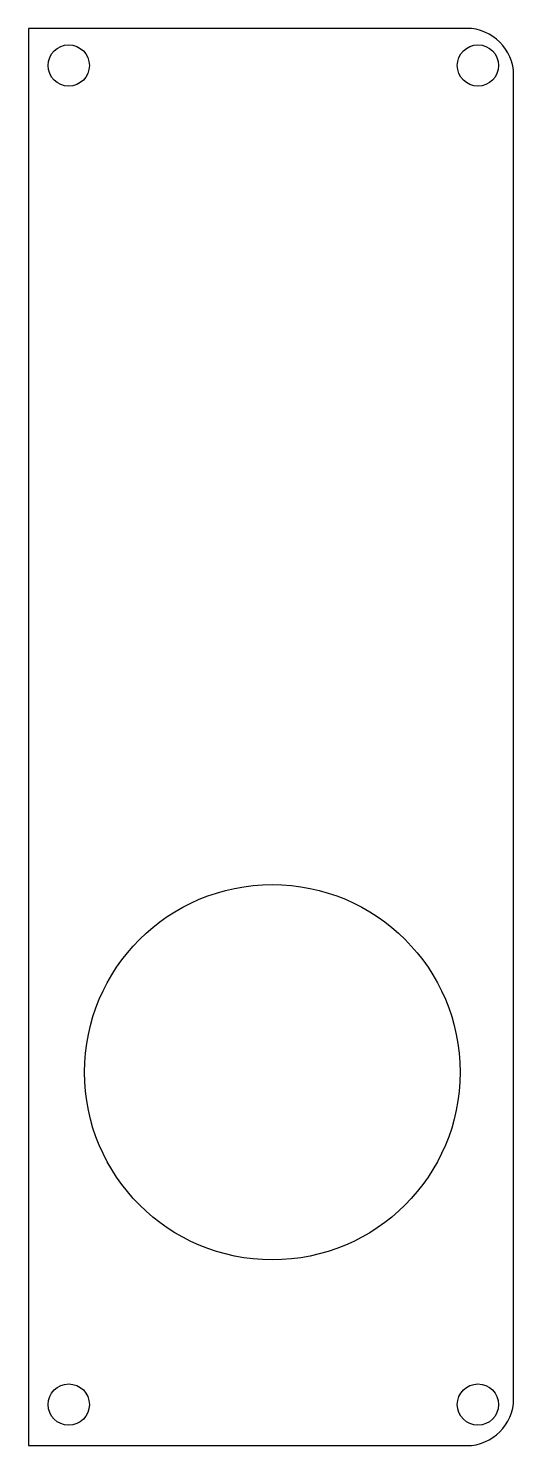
# Model space of a CAD drawing. Header units: millimetres. Extents: x -12.9 to 12.9, y -37.8 to 37.8.
import ezdxf

# ---------------------------------------------------------------- set-up
doc = ezdxf.new("R2010")
doc.units = ezdxf.units.MM

msp = doc.modelspace()

# ---------------------------------------------------------------- linework, layer by layer
at = {"color": 7, "linetype": 'Continuous', "lineweight": 25}
for p, q in [((-12.92, 37.765), (-12.92, -37.765)), ((10.42, 37.765), (-12.92, 37.765)), ((12.92, -35.265), (12.92, 35.265)), ((-12.92, -37.765), (10.42, -37.765))]:
    msp.add_line(p, q, dxfattribs=at)
for centre, radius in [((-10.77, 35.785), 1.1), ((11.02, 35.785), 1.1), ((0.07, -17.865), 10), ((-10.77, -35.575), 1.1), ((11.02, -35.575), 1.1)]:
    msp.add_circle(centre, radius, dxfattribs=at)
for centre, start, end in [((10.42, 35.265), 0, 90), ((10.42, -35.265), 270, 0)]:
    msp.add_arc(centre, 2.5, start, end, dxfattribs=at)

doc.saveas('drawing.dxf')
